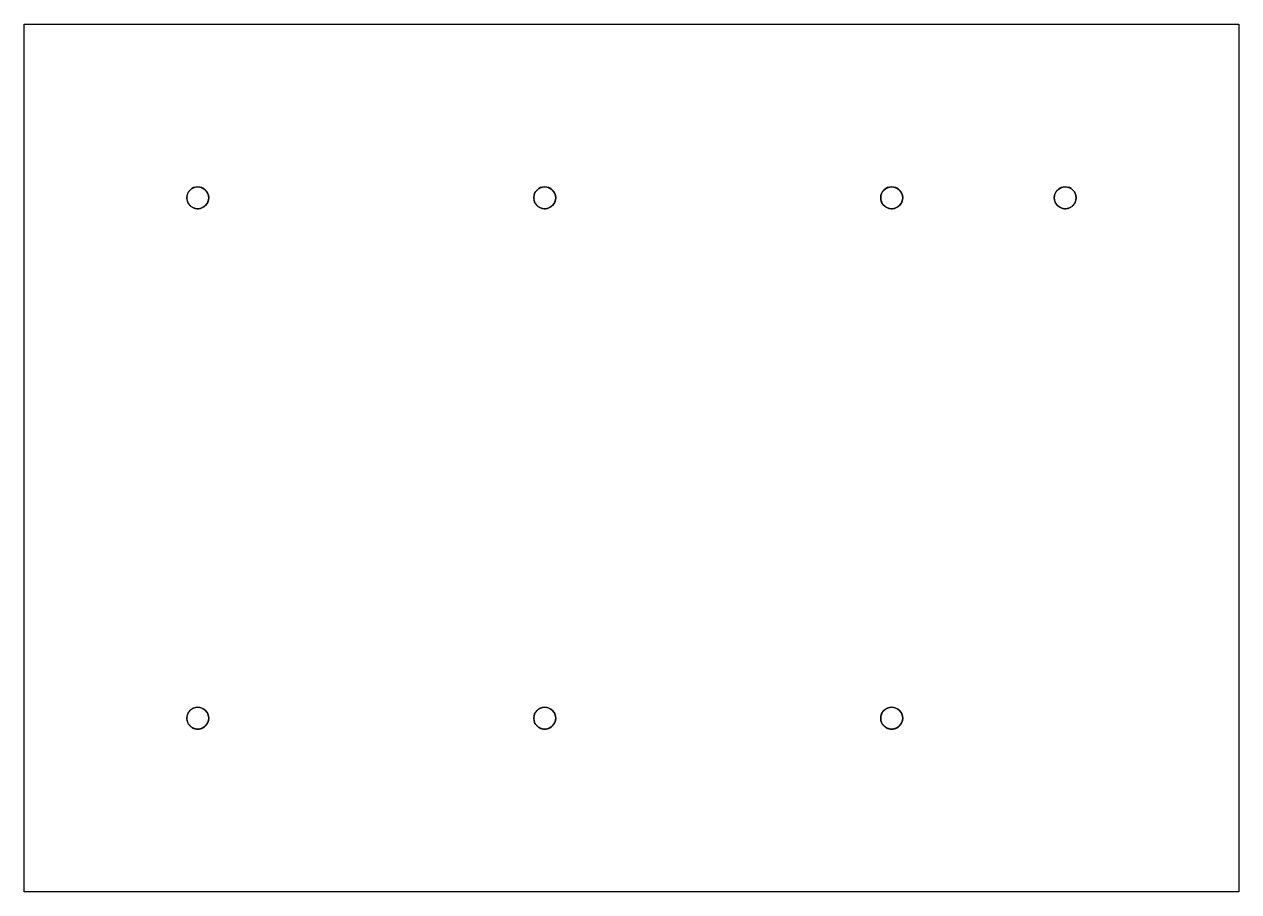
# Model space of a CAD drawing. Header units: millimetres. Extents: x 0 to 133, y 0 to 95.
import ezdxf

# ---------------------------------------------------------------- set-up
doc = ezdxf.new("R2010")
doc.units = ezdxf.units.MM
doc.linetypes.add('HIDDEN', pattern=[9.525, 6.35, -3.175])
doc.layers.get('0').update_dxf_attribs({"color": 253, "lineweight": 70, "true_color": 0x8faf8f})
doc.layers.add('Hidden', color=98, linetype='Continuous', lineweight=70, true_color=0x054805)

msp = doc.modelspace()

# ---------------------------------------------------------------- linework, layer by layer
at = {"color": 98, "lineweight": -3, "true_color": 0x054805}
for p, q in [((0, 95), (133, 95)), ((0, 0), (0, 95)), ((133, 95), (133, 0)), ((133, 0), (0, 0))]:
    msp.add_line(p, q, dxfattribs=at)
for centre in [(19, 76), (57, 76), (95, 76), (114, 76), (19, 19), (57, 19), (95, 19)]:
    msp.add_circle(centre, 1.2, dxfattribs=at)
for centre in [(19, 76), (57, 76), (95, 76), (114, 76), (19, 19), (57, 19), (95, 19)]:
    msp.add_arc(centre, 1.2, 315, 134.9999, dxfattribs=at)
at = {"layer": 'Hidden', "linetype": 'HIDDEN', "lineweight": -3}
for centre in [(19, 76), (57, 76), (95, 76), (114, 76), (19, 19), (57, 19), (95, 19)]:
    msp.add_arc(centre, 1.2, 134.9999, 315, dxfattribs=at)

doc.saveas('drawing.dxf')
